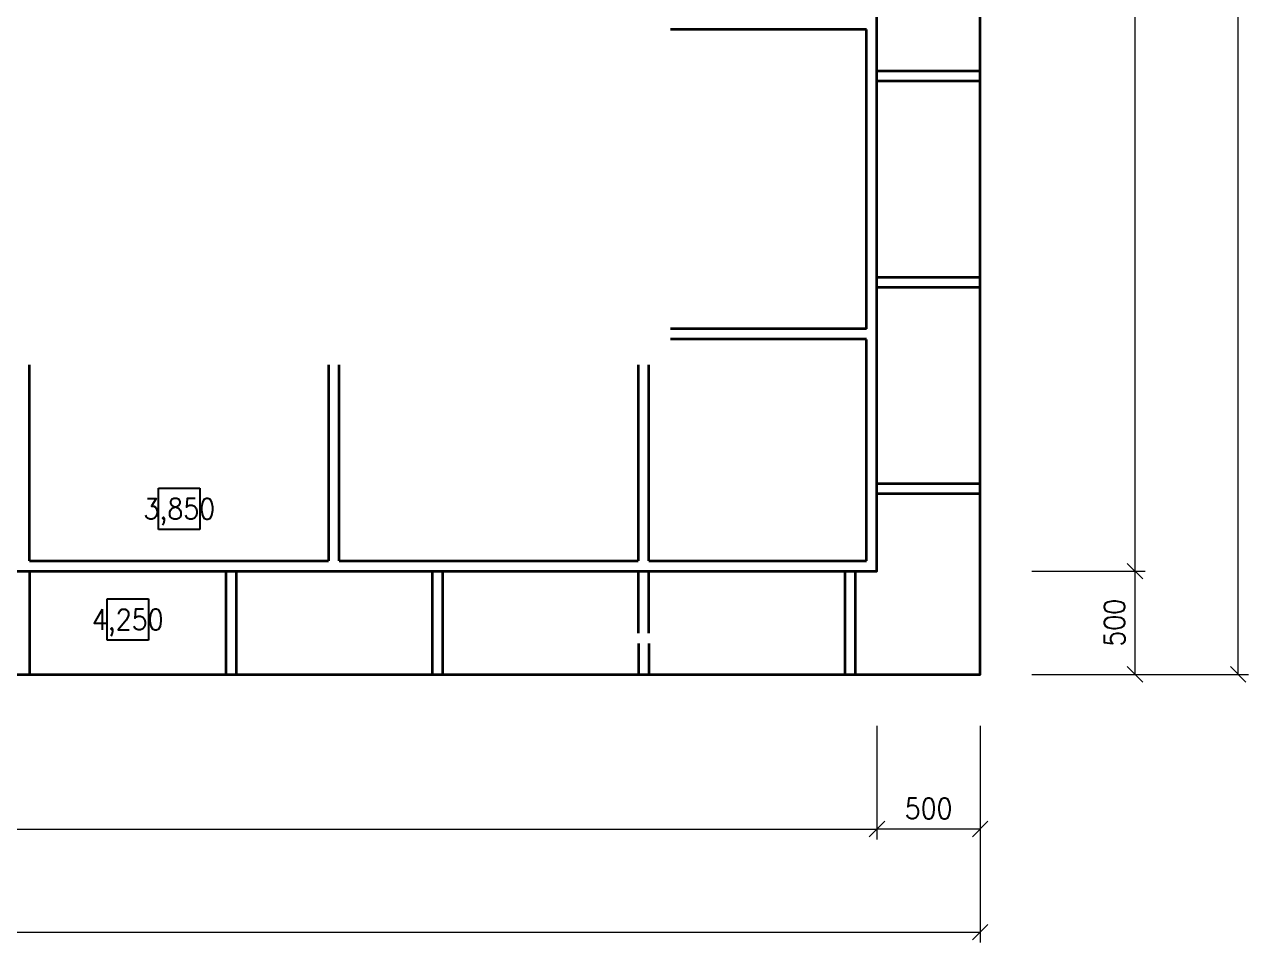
# Model space of a CAD drawing. Header units: millimetres. Extents: x 12861 to 36957, y 18531 to 36351.
# Drawn here: x 26757 to 32687, y 22635 to 27085 of the extents above; entities that cross this region are included whole.
import ezdxf

# ---------------------------------------------------------------- set-up
doc = ezdxf.new("R2010")
doc.units = ezdxf.units.MM
doc.header["$MEASUREMENT"] = 0
doc.linetypes.add('ACAD_ISO02W100', pattern=[15, 12, -3])
doc.layers.add('0.25', color=7, linetype='Continuous', lineweight=25)
doc.layers.add('0.35', color=6, linetype='Continuous', lineweight=35)
doc.styles.add('MyTextStyle', font='romans.shx', dxfattribs={"width": 0.9})
doc.dimstyles.new('Standard SK ext', dxfattribs={"dimtxt": 100, "dimasz": 75, "dimexe": 50, "dimexo": 0, "dimgap": 50, "dimtad": 1, "dimdec": 0, "dimrnd": 5, "dimzin": 0, "dimdsep": 46, "dimtxsty": 'MyTextStyle', "dimblk": 'OBLIQUE', "dimcen": 0, "dimclrd": 51, "dimclre": 51, "dimadec": 0, "dimazin": 0, "dimtfac": 1, "dimtdec": 0, "dimtofl": 0, "dimtmove": 0, "dimatfit": 2, "dimfxl": 500, "dimfxlon": 1, "dimtolj": 1, "dimtzin": 0, "dimlwd": 18, "dimlwe": 18, "dimarcsym": 0})
doc.dimstyles.new('Standard SK int', dxfattribs={"dimtxt": 100, "dimasz": 75, "dimexe": 50, "dimexo": 0, "dimgap": 50, "dimtad": 1, "dimdec": 0, "dimrnd": 5, "dimzin": 0, "dimtxsty": 'MyTextStyle', "dimblk": 'OBLIQUE', "dimcen": 0, "dimclrd": 51, "dimclre": 51, "dimadec": 0, "dimazin": 1, "dimtm": 1e-09, "dimtfac": 1, "dimtdec": 0, "dimtofl": 0, "dimtmove": 0, "dimatfit": 2, "dimfxl": 50, "dimfxlon": 1, "dimtfill": 1, "dimtfillclr": 250, "dimtolj": 1, "dimtzin": 0, "dimlwd": 18, "dimlwe": 18, "dimarcsym": 0})

# ---------------------------------------------------------------- blocks, each defined once
blk = doc.blocks.new('_Oblique')
at = {"color": 0, "linetype": 'ByBlock', "lineweight": -2}
blk.add_line((-0.5, -0.5), (0.5, 0.5), dxfattribs=at)
blk = doc.blocks.new('*D5')
at = {"layer": '0.25', "color": 51, "linetype": 'Continuous', "lineweight": 18, "transparency": 16777216}
for p, q in [((19627.1, 23684.9), (19627.1, 23134.9)), ((30887.1, 23684.9), (30887.1, 23134.9)), ((19627.1, 23184.9), (30887.1, 23184.9))]:
    blk.add_line(p, q, dxfattribs=at)
at = {"layer": 'Defpoints', "color": 0, "linetype": 'Continuous', "transparency": 16777216}
for p in [(19627.1, 24434.9), (30887.1, 24434.9), (30887.1, 23184.9)]:
    blk.add_point(p, dxfattribs=at)
at = {"layer": '0.25', "color": 51, "linetype": 'Continuous', "lineweight": 18, "transparency": 16777216, "xscale": 75, "yscale": 75, "zscale": 75, "rotation": 180}
blk.add_blockref('_Oblique', (19627.1, 23184.9), dxfattribs=at)
at = {"layer": '0.25', "color": 51, "linetype": 'Continuous', "lineweight": 18, "transparency": 16777216, "xscale": 75, "yscale": 75, "zscale": 75}
blk.add_blockref('_Oblique', (30887.1, 23184.9), dxfattribs=at)
at = {"layer": '0.25', "color": 0, "linetype": 'Continuous', "transparency": 16777216, "insert": (25257.1, 23284.9), "char_height": 100, "attachment_point": 5, "style": 'MyTextStyle'}
blk.add_mtext('\\A1;11260', dxfattribs=at)
blk = doc.blocks.new('*D6')
at = {"layer": '0.25', "color": 51, "linetype": 'Continuous', "lineweight": 18, "transparency": 16777216}
for p, q in [((30887.1, 23684.9), (30887.1, 23134.9)), ((31387.1, 23684.9), (31387.1, 23134.9)), ((31387.1, 23184.9), (30887.1, 23184.9))]:
    blk.add_line(p, q, dxfattribs=at)
at = {"layer": 'Defpoints', "color": 0, "linetype": 'Continuous', "transparency": 16777216}
for p in [(30887.1, 24434.9), (31387.1, 23934.9), (30887.1, 23184.9)]:
    blk.add_point(p, dxfattribs=at)
at = {"layer": '0.25', "color": 51, "linetype": 'Continuous', "lineweight": 18, "transparency": 16777216, "xscale": 75, "yscale": 75, "zscale": 75, "rotation": 180}
blk.add_blockref('_Oblique', (30887.1, 23184.9), dxfattribs=at)
at = {"layer": '0.25', "color": 51, "linetype": 'Continuous', "lineweight": 18, "transparency": 16777216, "xscale": 75, "yscale": 75, "zscale": 75}
blk.add_blockref('_Oblique', (31387.1, 23184.9), dxfattribs=at)
at = {"layer": '0.25', "color": 0, "linetype": 'Continuous', "transparency": 16777216, "insert": (31137.1, 23284.9), "char_height": 100, "attachment_point": 5, "style": 'MyTextStyle'}
blk.add_mtext('\\A1;500', dxfattribs=at)
blk = doc.blocks.new('*D7')
at = {"layer": '0.25', "color": 51, "linetype": 'Continuous', "lineweight": 18, "transparency": 16777216}
for p, q in [((19127.1, 23184.9), (19127.1, 22634.9)), ((31387.1, 23184.9), (31387.1, 22634.9)), ((19127.1, 22684.9), (31387.1, 22684.9))]:
    blk.add_line(p, q, dxfattribs=at)
at = {"layer": 'Defpoints', "color": 0, "linetype": 'Continuous', "transparency": 16777216}
for p in [(19127.1, 23934.9), (31387.1, 23934.9), (31387.1, 22684.9)]:
    blk.add_point(p, dxfattribs=at)
at = {"layer": '0.25', "color": 51, "linetype": 'Continuous', "lineweight": 18, "transparency": 16777216, "xscale": 75, "yscale": 75, "zscale": 75, "rotation": 180}
blk.add_blockref('_Oblique', (19127.1, 22684.9), dxfattribs=at)
at = {"layer": '0.25', "color": 51, "linetype": 'Continuous', "lineweight": 18, "transparency": 16777216, "xscale": 75, "yscale": 75, "zscale": 75}
blk.add_blockref('_Oblique', (31387.1, 22684.9), dxfattribs=at)
at = {"layer": '0.25', "color": 0, "linetype": 'Continuous', "transparency": 16777216, "insert": (25257.1, 22784.9), "char_height": 100, "attachment_point": 5, "style": 'MyTextStyle'}
blk.add_mtext('\\A1;12260', dxfattribs=at)
blk = doc.blocks.new('*D12')
at = {"layer": '0.25', "color": 51, "linetype": 'Continuous', "lineweight": 18, "transparency": 16777216}
for p, q in [((31637.1, 24434.9), (32187.1, 24434.9)), ((32137.1, 23934.9), (32137.1, 24434.9)), ((31637.1, 23934.9), (32187.1, 23934.9))]:
    blk.add_line(p, q, dxfattribs=at)
at = {"layer": 'Defpoints', "color": 0, "linetype": 'Continuous', "transparency": 16777216}
for p in [(30887.1, 24434.9), (32137.1, 24434.9), (31387.1, 23934.9)]:
    blk.add_point(p, dxfattribs=at)
at = {"layer": '0.25', "color": 51, "linetype": 'Continuous', "lineweight": 18, "transparency": 16777216, "xscale": 75, "yscale": 75, "zscale": 75}
for p, rotation in [((32137.1, 24434.9), 90), ((32137.1, 23934.9), 270)]:
    blk.add_blockref('_Oblique', p, dxfattribs=dict(at, rotation=rotation))
at = {"layer": '0.25', "color": 0, "linetype": 'Continuous', "transparency": 16777216, "insert": (32037.1, 24184.9), "char_height": 100, "attachment_point": 5, "rotation": 90, "style": 'MyTextStyle'}
blk.add_mtext('\\A1;500', dxfattribs=at)
blk = doc.blocks.new('*D13')
at = {"layer": '0.25', "color": 51, "linetype": 'Continuous', "lineweight": 18, "transparency": 16777216}
for p, q in [((32137.1, 34734.9), (32687.1, 34734.9)), ((32637.1, 23934.9), (32637.1, 34734.9)), ((32137.1, 23934.9), (32687.1, 23934.9))]:
    blk.add_line(p, q, dxfattribs=at)
at = {"layer": 'Defpoints', "color": 0, "linetype": 'Continuous', "transparency": 16777216}
for p in [(19127.1, 34734.9), (32637.1, 34734.9), (31387.1, 23934.9)]:
    blk.add_point(p, dxfattribs=at)
at = {"layer": '0.25', "color": 51, "linetype": 'Continuous', "lineweight": 18, "transparency": 16777216, "xscale": 75, "yscale": 75, "zscale": 75}
for p, rotation in [((32637.1, 34734.9), 90), ((32637.1, 23934.9), 270)]:
    blk.add_blockref('_Oblique', p, dxfattribs=dict(at, rotation=rotation))
at = {"layer": '0.25', "color": 0, "linetype": 'Continuous', "transparency": 16777216, "insert": (32537.1, 29334.9), "char_height": 100, "attachment_point": 5, "rotation": 90, "style": 'MyTextStyle'}
blk.add_mtext('\\A1;10800', dxfattribs=at)
blk = doc.blocks.new('*D28')
at = {"layer": '0.25', "color": 51, "linetype": 'Continuous', "lineweight": 18, "transparency": 16777216}
for p, q in [((26552.5, 24434.9), (26452.5, 24434.9)), ((26502.5, 23934.9), (26502.5, 24434.9)), ((26552.5, 23934.9), (26452.5, 23934.9))]:
    blk.add_line(p, q, dxfattribs=at)
at = {"layer": 'Defpoints', "color": 0, "linetype": 'Continuous', "transparency": 16777216}
for p in [(26502.5, 24434.9), (30887.1, 24434.9), (30887.1, 23934.9)]:
    blk.add_point(p, dxfattribs=at)
at = {"layer": '0.25', "color": 51, "linetype": 'Continuous', "lineweight": 18, "transparency": 16777216, "xscale": 75, "yscale": 75, "zscale": 75}
for p, rotation in [((26502.5, 24434.9), 90), ((26502.5, 23934.9), 270)]:
    blk.add_blockref('_Oblique', p, dxfattribs=dict(at, rotation=rotation))
at = {"layer": '0.25', "color": 0, "linetype": 'Continuous', "transparency": 16777216, "insert": (26402.5, 24184.9), "char_height": 100, "attachment_point": 5, "rotation": 90, "style": 'MyTextStyle', "bg_fill": 3, "box_fill_scale": 1.25, "bg_fill_color": 256, "bg_fill_true_color": 13158600, "bg_fill_transparency": 0}
blk.add_mtext('\\A1;500', dxfattribs=at)
blk = doc.blocks.new('*D29')
at = {"layer": '0.25', "color": 51, "linetype": 'Continuous', "lineweight": 18, "transparency": 16777216}
for p, q in [((26452.5, 34234.9), (26552.5, 34234.9)), ((26502.5, 24434.9), (26502.5, 34234.9)), ((26552.5, 24434.9), (26452.5, 24434.9))]:
    blk.add_line(p, q, dxfattribs=at)
at = {"layer": 'Defpoints', "color": 0, "linetype": 'Continuous', "transparency": 16777216}
for p in [(19627.1, 34234.9), (26502.5, 34234.9), (30887.1, 24434.9)]:
    blk.add_point(p, dxfattribs=at)
at = {"layer": '0.25', "color": 51, "linetype": 'Continuous', "lineweight": 18, "transparency": 16777216, "xscale": 75, "yscale": 75, "zscale": 75}
for p, rotation in [((26502.5, 34234.9), 90), ((26502.5, 24434.9), 270)]:
    blk.add_blockref('_Oblique', p, dxfattribs=dict(at, rotation=rotation))
at = {"layer": '0.25', "color": 0, "linetype": 'Continuous', "transparency": 16777216, "insert": (26402.5, 29334.9), "char_height": 100, "attachment_point": 5, "rotation": 90, "style": 'MyTextStyle', "bg_fill": 3, "box_fill_scale": 1.25, "bg_fill_color": 256, "bg_fill_true_color": 13158600, "bg_fill_transparency": 0}
blk.add_mtext('\\A1;9800', dxfattribs=at)
blk = doc.blocks.new('*D35')
at = {"layer": '0.25', "color": 51, "linetype": 'Continuous', "lineweight": 18, "transparency": 16777216}
for p, q in [((31637.1, 34234.9), (32187.1, 34234.9)), ((32137.1, 24434.9), (32137.1, 34234.9)), ((31637.1, 24434.9), (32187.1, 24434.9))]:
    blk.add_line(p, q, dxfattribs=at)
at = {"layer": 'Defpoints', "color": 0, "linetype": 'Continuous', "transparency": 16777216}
for p in [(30887.1, 34234.9), (32137.1, 34234.9), (30887.1, 24434.9)]:
    blk.add_point(p, dxfattribs=at)
at = {"layer": '0.25', "color": 51, "linetype": 'Continuous', "lineweight": 18, "transparency": 16777216, "xscale": 75, "yscale": 75, "zscale": 75}
for p, rotation in [((32137.1, 34234.9), 90), ((32137.1, 24434.9), 270)]:
    blk.add_blockref('_Oblique', p, dxfattribs=dict(at, rotation=rotation))
at = {"layer": '0.25', "color": 0, "linetype": 'Continuous', "transparency": 16777216, "insert": (32037.1, 29334.9), "char_height": 100, "attachment_point": 5, "rotation": 90, "style": 'MyTextStyle'}
blk.add_mtext('\\A1;9800', dxfattribs=at)

msp = doc.modelspace()

# ---------------------------------------------------------------- linework, layer by layer
at = {"layer": '0.35', "linetype": 'ACAD_ISO02W100', "ltscale": 0.2}
for p, q in [((30837.1, 27059.9), (29887.1, 27059.9)), ((30887.1, 26859.9), (31387.1, 26859.9)), ((31387.1, 26809.9), (30887.1, 26809.9)), ((30887.1, 25859.9), (31387.1, 25859.9)), ((31387.1, 25809.9), (30887.1, 25809.9)), ((30837.1, 25609.9), (29887.1, 25609.9)), ((30837.1, 25559.9), (29887.1, 25559.9)), ((26782.1, 24484.9), (26782.1, 25434.9)), ((28232.1, 24484.9), (28232.1, 25434.9)), ((28282.1, 24484.9), (28282.1, 25434.9)), ((29732.1, 24484.9), (29732.1, 25434.9)), ((29782.1, 24484.9), (29782.1, 25434.9)), ((30887.1, 24859.9), (31387.1, 24859.9)), ((31387.1, 24809.9), (30887.1, 24809.9)), ((26782.1, 24434.9), (26782.1, 23934.9)), ((27732.1, 24434.9), (27732.1, 23934.9)), ((27782.1, 24434.9), (27782.1, 23934.9)), ((28732.1, 24434.9), (28732.1, 23934.9)), ((28782.1, 24434.9), (28782.1, 23934.9)), ((29732.1, 24134.9), (29732.1, 24434.9)), ((29782.1, 24134.9), (29782.1, 24434.9)), ((30732.1, 24434.9), (30732.1, 23934.9)), ((30782.1, 24434.9), (30782.1, 23934.9)), ((29732.1, 24084.9), (29732.1, 23934.9)), ((29782.1, 24084.9), (29782.1, 23934.9))]:
    msp.add_line(p, q, dxfattribs=at)
at = {"layer": '0.35', "ltscale": 2}
for points in [[(19127.1, 23934.9), (31387.1, 23934.9), (31387.1, 34734.9), (19127.1, 34734.9)], [(19627.1, 24434.9), (30887.1, 24434.9), (30887.1, 34234.9), (19627.1, 34234.9)]]:
    msp.add_lwpolyline(points, close=True, dxfattribs=at)
at = {"layer": '0.35', "linetype": 'ACAD_ISO02W100', "ltscale": 0.2}
for points in [[(30837.1, 25609.9), (30837.1, 27059.9)], [(29782.1, 24484.9), (30837.1, 24484.9), (30837.1, 25559.9)], [(26782.1, 24484.9), (28232.1, 24484.9)], [(28282.1, 24484.9), (29732.1, 24484.9)]]:
    msp.add_lwpolyline(points, dxfattribs=at)

# ---------------------------------------------------------------- dimensions: what is measured, and where the dimension line sits
at = {"layer": '0.25', "linetype": 'Continuous'}
for base, p2, picture, middle in [((32637.1, 34734.9), (19127.1, 34734.9), '*D13', (32537.1, 29334.9)), ((32137.1, 24434.9), (30887.1, 24434.9), '*D12', (32037.1, 24184.9))]:
    dim = msp.add_linear_dim(base=base, p1=(31387.1, 23934.9), p2=p2, angle=270, dimstyle='Standard SK ext', dxfattribs=at)
    dim.commit()
    dim.dimension.update_dxf_attribs({"geometry": picture, "text_midpoint": middle})
for base, p1, p2, picture, middle in [((30887.1, 23184.9), (19627.1, 24434.9), (30887.1, 24434.9), '*D5', (25257.1, 23284.9)), ((30887.1, 23184.9), (31387.1, 23934.9), (30887.1, 24434.9), '*D6', (31137.1, 23284.9)), ((31387.1, 22684.9), (19127.1, 23934.9), (31387.1, 23934.9), '*D7', (25257.1, 22784.9))]:
    dim = msp.add_linear_dim(base=base, p1=p1, p2=p2, dimstyle='Standard SK ext', dxfattribs=at)
    dim.commit()
    dim.dimension.update_dxf_attribs({"geometry": picture, "text_midpoint": middle})

# ---------------------------------------------------------------- next in the draw order: dimensions: what is measured, and where the dimension line sits
dim = msp.add_linear_dim(base=(26502.5, 24434.9), p1=(30887.1, 23934.9), p2=(30887.1, 24434.9), angle=90, dimstyle='Standard SK int', dxfattribs=at)
dim.commit()
dim.dimension.update_dxf_attribs({"geometry": '*D28', "text_midpoint": (26402.5, 24184.9)})

# ---------------------------------------------------------------- next in the draw order: texts
at = {"layer": '0.25', "linetype": 'Continuous', "insert": (27257.1, 24184.9), "char_height": 100, "attachment_point": 5, "style": 'MyTextStyle', "bg_fill": 16, "box_fill_scale": 1.5, "bg_fill_color": 256, "bg_fill_transparency": 0}
msp.add_mtext_dynamic_manual_height_columns('4,250', width=100, gutter_width=500, heights=[0], dxfattribs=at)

# ---------------------------------------------------------------- next in the draw order: dimensions: what is measured, and where the dimension line sits
at = {"layer": '0.25', "linetype": 'Continuous'}
dim = msp.add_linear_dim(base=(26502.5, 34234.9), p1=(30887.1, 24434.9), p2=(19627.1, 34234.9), angle=90, dimstyle='Standard SK int', override={"dimtmove": 1}, dxfattribs=at)
dim.commit()
dim.dimension.update_dxf_attribs({"geometry": '*D29', "text_midpoint": (26402.5, 29334.9)})

# ---------------------------------------------------------------- next in the draw order: texts
at = {"layer": '0.25', "linetype": 'Continuous', "insert": (27507.1, 24722.4), "char_height": 100, "attachment_point": 5, "style": 'MyTextStyle', "bg_fill": 16, "box_fill_scale": 1.5, "bg_fill_color": 256, "bg_fill_transparency": 0}
msp.add_mtext_dynamic_manual_height_columns('3,850', width=100, gutter_width=500, heights=[0], dxfattribs=at)

# ---------------------------------------------------------------- next in the draw order: dimensions: what is measured, and where the dimension line sits
at = {"layer": '0.25', "linetype": 'Continuous'}
dim = msp.add_linear_dim(base=(32137.1, 34234.9), p1=(30887.1, 24434.9), p2=(30887.1, 34234.9), angle=270, dimstyle='Standard SK ext', override={"dimtmove": 1}, dxfattribs=at)
dim.commit()
dim.dimension.update_dxf_attribs({"geometry": '*D35', "text_midpoint": (32037.1, 29334.9)})

doc.saveas('drawing.dxf')
